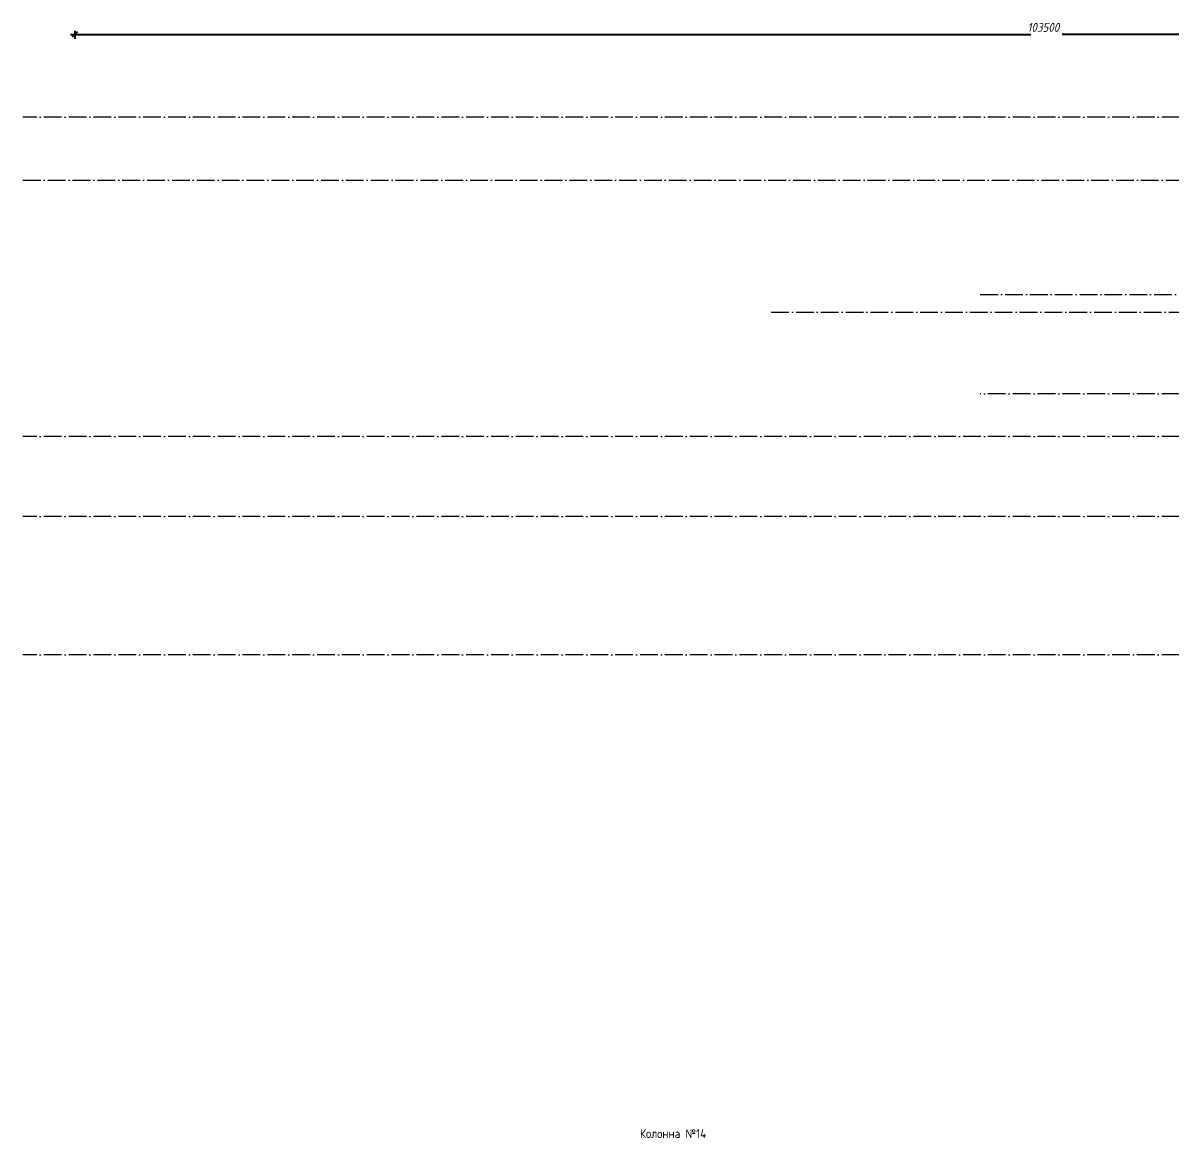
# Model space of a CAD drawing. Header units: millimetres. Extents: x 209 to 470115, y -86468 to 480215.
# Drawn here: x 281454 to 346101, y 411797 to 474619 of the extents above; entities that cross this region are included whole.
import ezdxf

# ---------------------------------------------------------------- set-up
doc = ezdxf.new("R2010")
doc.units = ezdxf.units.MM
doc.linetypes.add('50_200_ШТРИХ_1Т_ш5_п1_п1_', pattern=[1400, 1000, -200, 0, -200])
doc.layers.add('A-ANNO-DIMS', color=7, linetype='Continuous', lineweight=9)
doc.layers.add('осново', color=7, linetype='Continuous', lineweight=30)
doc.layers.add('Оси-3', color=7, linetype='50_200_ШТРИХ_1Т_ш5_п1_п1_', lineweight=9, true_color=0xaaaaaa)
doc.styles.add('ISOCPEUR_I_1', font='isocpeui.ttf', dxfattribs={"width": 0.9, "height": 500})
doc.styles.add('СПДС', font='isocpeur.ttf', dxfattribs={"width": 0.9})
doc.dimstyles.new('ISO-2_5_0_9К_БОЛЬШОЙ_2', dxfattribs={"dimscale": 304.8, "dimtxt": 497.990588, "dimasz": 0.984252, "dimexe": 0.787402, "dimexo": 0, "dimgap": 0, "dimtad": 1, "dimdec": 0, "dimzin": 0, "dimdsep": 46, "dimtxsty": 'ISOCPEUR_I_1', "dimblk1": 'OBLIQUE', "dimblk2": 'OBLIQUE', "dimsah": 1, "dimcen": 0.09, "dimdle": 0.787402, "dimazin": 0, "dimtfac": 1, "dimtdec": 4, "dimtix": 1, "dimtmove": 2, "dimatfit": 3, "dimfxl": 1, "dimtvp": 1, "dimtolj": 1, "dimtzin": 0, "dimarcsym": 2})

# ---------------------------------------------------------------- blocks, each defined once
blk = doc.blocks.new('_Oblique')
at = {"color": 0, "linetype": 'ByBlock', "lineweight": -2}
blk.add_line((-0.5, -0.5), (0.5, 0.5), dxfattribs=at)
blk = doc.blocks.new('*D1845')
at = {"layer": 'A-ANNO-DIMS', "color": 0, "lineweight": -2, "transparency": 16777216}
for p, q in [((284131, 473964), (338262, 473964)), ((284371, 474176), (284371, 473724)), ((388111, 473964), (340020, 473964)), ((387871, 474176), (387871, 473724))]:
    blk.add_line(p, q, dxfattribs=at)
at = {"layer": 'Defpoints', "color": 0, "transparency": 16777216}
for p in [(284371, 474176), (387871, 474176), (387871, 473964)]:
    blk.add_point(p, dxfattribs=at)
at = {"layer": 'A-ANNO-DIMS', "color": 0, "lineweight": -2, "transparency": 16777216, "xscale": 300, "yscale": 300, "zscale": 300, "rotation": 180}
blk.add_blockref('_Oblique', (284371, 473964), dxfattribs=at)
at = {"layer": 'A-ANNO-DIMS', "color": 0, "lineweight": -2, "transparency": 16777216, "xscale": 300, "yscale": 300, "zscale": 300}
blk.add_blockref('_Oblique', (387871, 473964), dxfattribs=at)
at = {"layer": 'A-ANNO-DIMS', "color": 0, "transparency": 16777216, "insert": (338061, 474617), "char_height": 500, "width": 2160.51, "attachment_point": 1, "line_spacing_factor": 1.149209, "style": 'ISOCPEUR_I_1'}
blk.add_mtext('\\A1;103500', dxfattribs=at)

msp = doc.modelspace()

# ---------------------------------------------------------------- linework, layer by layer
at = {"layer": 'Оси-3'}
for p, q in [((391439.4, 469319.9), (281454.1, 469319.9)), ((281454.1, 465769.5), (391439.4, 465769.5)), ((335407.4, 459319.9), (391439.4, 459319.9)), ((323621.4, 458319.9), (391439.4, 458319.9)), ((391439.4, 453719.9), (335407.4, 453719.9)), ((391439.4, 451319.9), (281454.1, 451319.9)), ((391439.4, 446819.9), (281454.1, 446819.9)), ((391439.4, 439019.9), (281454.1, 439019.9))]:
    msp.add_line(p, q, dxfattribs=at)

# ---------------------------------------------------------------- texts
at = {"layer": 'осново', "insert": (316224.4, 412298.8), "char_height": 500, "attachment_point": 1, "style": 'СПДС'}
msp.add_mtext_dynamic_manual_height_columns('Колонна №14', width=3780.915, gutter_width=1678.4, heights=[0], dxfattribs=at)

# ---------------------------------------------------------------- dimensions: what is measured, and where the dimension line sits
at = {"layer": 'A-ANNO-DIMS'}
dim = msp.add_linear_dim(base=(387871.4, 473964.2), p1=(284371.4, 474176.3), p2=(387871.4, 474176.3), dimstyle='ISO-2_5_0_9К_БОЛЬШОЙ_2', override={"dimpost": '<>', "dimfxl": 103500}, dxfattribs=at)
dim.commit()
dim.dimension.update_dxf_attribs({"geometry": '*D1845', "text_midpoint": (339141, 474284.1), "dimtype": 160})

doc.saveas('drawing.dxf')
